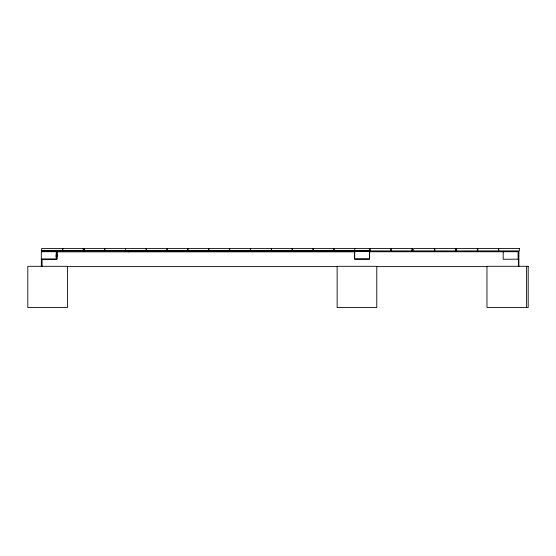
<?xml version="1.0" encoding="UTF-8"?>
<svg xmlns="http://www.w3.org/2000/svg" width="556" height="556" viewBox="0 0 556 556"><rect width="100%" height="100%" fill="white"/><g stroke="black" fill="none" stroke-linecap="round" stroke-linejoin="round"><path stroke-width="0.83" d="M369.969 250.659L128.13 250.659L128.13 251.847M369.448 251.388L518.79 251.388L518.79 258.825M369.705 251.486L354.7 251.479L354.7 259.013L369.615 259.013L369.615 251.479M41.79 251.52L56.705 251.52L56.705 258.853M503.764 251.52L518.678 251.52L518.678 266.387M56.378 251.847L355.235 251.847M503.826 251.75L369.392 251.75L369.392 259.082L354.478 259.082L354.478 251.75M55.829 255.114L57.56 255.114M55.829 256.302L57.56 256.302M41.332 259.249L56.246 259.249L56.246 251.715L41.332 251.715L41.332 266.588M67.276 266.616L337.318 266.616M376.391 266.616L487.536 266.616M526.615 266.289L526.615 307.517M518.79 266.616L518.79 259.179L503.201 259.249L503.201 251.715L518.116 251.715L518.116 259.249M498.683 248.449L498.683 250.944M498.572 248.449L498.572 250.944M455.559 248.449L455.559 250.944M411.947 248.449L411.947 250.944M370.032 248.449L369.969 251.847M369.886 248.449L369.886 250.944M354.77 248.449L354.756 250.944M334.052 248.449L334.045 250.944M333.843 248.449L333.843 250.944M292.115 248.449L292.115 250.944M250.589 248.449L250.603 250.944M250.395 248.449L250.395 250.944M208.861 248.449L208.875 250.944M208.667 248.449L208.667 250.944M167.134 248.449L167.147 250.944M166.939 248.449L166.939 250.944M128.457 251.847L128.457 250.492L41.617 250.492L41.617 251.847M125.42 248.449L125.51 250.944M84.178 248.449L84.178 250.944M83.991 248.449L83.991 250.944M83.581 248.449L83.581 250.944M83.386 248.449L83.386 250.944M83.185 248.449L83.185 250.944M62.877 248.449L62.877 250.944M57.205 251.75L57.205 259.082L42.096 259.082L42.096 266.616M62.369 248.449L41.665 248.449L41.665 250.944L62.369 250.944L62.369 248.449M104.695 248.449L62.48 248.449L62.48 250.944L104.695 250.944L104.695 248.449M146.124 248.449L104.806 248.449L104.806 250.944L146.124 250.944L146.124 248.449M187.852 248.449L146.235 248.449L146.235 250.944L187.852 250.944L187.852 248.449M229.579 248.449L187.963 248.449L187.963 250.944L229.579 250.944L229.579 248.449M271.307 248.449L229.691 248.449L229.691 250.944L271.307 250.944L271.307 248.449M313.035 248.449L271.411 248.449L271.411 250.944L313.035 250.944L313.035 248.449M390.736 248.449L313.139 248.449L313.139 250.944L390.736 250.944L390.736 248.449M412.545 248.449L391.243 248.449L391.243 250.944L412.545 250.944L412.545 248.449M434.347 248.449L413.643 248.449L413.643 250.944L434.347 250.944L434.347 248.449M456.149 248.449L434.855 248.449L434.855 250.944L456.149 250.944L456.149 248.449M477.361 248.449L456.657 248.449L456.657 250.944L477.361 250.944L477.361 248.449M519.387 248.449L477.868 248.449L477.868 250.944L519.387 250.944L519.387 248.449M67.443 266.317L27.8 266.317L27.8 307.551L67.443 307.551L67.443 266.317M376.78 266.317L337.138 266.317L337.138 307.551L376.78 307.551L376.78 266.317M528.2 266.289L486.966 266.289L486.966 307.517L528.2 307.517L528.2 266.289M292.331 250.944L292.331 248.449L292.317 250.944"/></g></svg>
